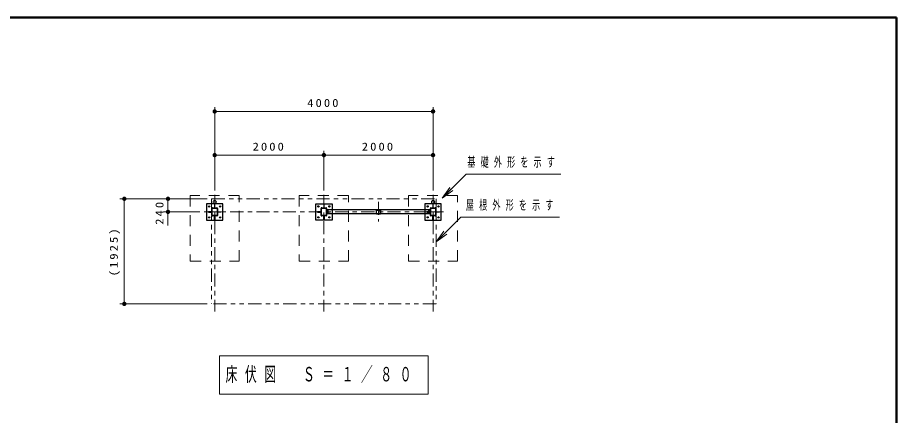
# Model space of a CAD drawing. Units: millimetres on the paper, scale 1:80. Extents: x -385 to 145, y 0 to 323.
# Drawn here: x -201.2 to 0, y 175.9 to 267 of the extents above; entities that cross this region are included whole.
import ezdxf

# ---------------------------------------------------------------- set-up
doc = ezdxf.new("R2010")
doc.units = ezdxf.units.MM
for name, pattern in [('USER1', [4.5, 2.5, -2]), ('USER2', [6, 3, -1, 1, -1]), ('USER3', [8, 3, -1, 1, -1, 1, -1])]:
    doc.linetypes.add(name, pattern=pattern)
doc.layers.add('LY_1', color=7, linetype='Continuous', lineweight=25)
doc.layers.add('LY_2', color=7, linetype='Continuous', lineweight=13)
doc.styles.add('ＭＳ ゴシック', font='')
doc.styles.get('ＭＳ ゴシック').set_extended_font_data('MS Gothic')

# ---------------------------------------------------------------- blocks, each defined once
blk = doc.blocks.new('filled_dot')
at = {"color": 0, "linetype": 'Continuous', "lineweight": -2, "const_width": 1.25}
blk.add_lwpolyline([(-0.625, 0, 1), (0.625, 0, 1)], format="xyb", close=True, dxfattribs=at)

msp = doc.modelspace()

# ---------------------------------------------------------------- linework, layer by layer
at = {"layer": 'LY_1', "lineweight": 13}
for p, q in [((-156.089, 227.398), (-156.089, 246.506)), ((-156.089, 245.506), (-106.089, 245.506)), ((-106.089, 227.398), (-106.089, 246.506)), ((-156.089, 227.398), (-156.089, 236.506)), ((-156.089, 235.506), (-131.089, 235.506)), ((-131.089, 227.398), (-131.089, 236.506)), ((-131.089, 235.506), (-106.089, 235.506)), ((-106.089, 227.398), (-106.089, 236.506)), ((-104.041, 225.633), (-102.273, 228.108)), ((-104.041, 225.633), (-101.92, 227.754)), ((-101.566, 227.4), (-104.041, 225.633)), ((-164.032, 225.506), (-177.782, 225.506)), ((-176.782, 201.438), (-176.782, 225.506)), ((-157.782, 225.506), (-167.782, 225.506)), ((-166.782, 219.405), (-166.782, 225.506)), ((-159.524, 222.508), (-167.782, 222.508)), ((-105.395, 215.638), (-103.627, 218.113)), ((-105.395, 215.638), (-103.274, 217.759)), ((-102.92, 217.406), (-105.395, 215.638)), ((-157.782, 201.438), (-177.782, 201.438)), ((-154.989, 189.554), (-154.989, 180.754)), ((-107.189, 189.554), (-154.989, 189.554)), ((-107.189, 180.754), (-107.189, 189.554)), ((-154.989, 180.754), (-107.189, 180.754))]:
    msp.add_line(p, q, dxfattribs=at)
at = {"layer": 'LY_1', "color": 94, "linetype": 'USER1', "lineweight": 13}
for p, q in [((-150.464, 226.258), (-161.714, 226.258)), ((-161.714, 226.258), (-161.714, 211.258)), ((-150.464, 211.258), (-150.464, 226.258)), ((-125.464, 226.258), (-136.714, 226.258)), ((-136.714, 226.258), (-136.714, 211.258)), ((-125.464, 211.258), (-125.464, 226.258)), ((-100.464, 226.258), (-111.714, 226.258)), ((-111.714, 226.258), (-111.714, 211.258)), ((-100.464, 211.258), (-100.464, 226.258)), ((-161.714, 211.258), (-150.464, 211.258)), ((-136.714, 211.258), (-125.464, 211.258)), ((-111.714, 211.258), (-100.464, 211.258))]:
    msp.add_line(p, q, dxfattribs=at)
at = {"layer": 'LY_1', "color": 4, "linetype": 'USER3', "lineweight": 13}
for p, q in [((-156.782, 225.506), (-105.395, 225.506)), ((-156.782, 225.506), (-156.782, 201.438)), ((-105.395, 225.506), (-105.395, 201.438)), ((-105.395, 201.438), (-156.782, 201.438))]:
    msp.add_line(p, q, dxfattribs=at)
at = {"layer": 'LY_1', "color": 2, "linetype": 'USER2', "lineweight": 13}
for p, q in [((-156.089, 226.398), (-156.089, 199.698)), ((-131.089, 226.398), (-131.089, 199.698)), ((-106.089, 226.398), (-106.089, 199.698)), ((-118.589, 224.804), (-118.589, 220.3))]:
    msp.add_line(p, q, dxfattribs=at)
at = {"layer": 'LY_1'}
for p, q in [((-157.964, 224.383), (-157.964, 220.633)), ((-154.214, 224.383), (-157.964, 224.383)), ((-156.051, 224.258), (-156.126, 224.258)), ((-156.126, 224.258), (-156.126, 223.445)), ((-156.051, 223.445), (-156.051, 224.258)), ((-154.214, 220.633), (-154.214, 224.383)), ((-132.964, 220.633), (-132.964, 224.383)), ((-132.964, 224.383), (-129.214, 224.383)), ((-131.051, 224.258), (-131.126, 224.258)), ((-131.126, 224.258), (-131.126, 223.445)), ((-131.051, 223.445), (-131.051, 224.258)), ((-129.214, 224.383), (-129.214, 220.633)), ((-107.964, 224.383), (-107.964, 220.633)), ((-104.214, 224.383), (-107.964, 224.383)), ((-106.126, 224.258), (-106.126, 223.445)), ((-106.051, 224.258), (-106.126, 224.258)), ((-106.051, 223.445), (-106.051, 224.258)), ((-104.214, 220.633), (-104.214, 224.383)), ((-157.526, 222.545), (-157.526, 222.47)), ((-156.714, 222.545), (-157.526, 222.545)), ((-157.526, 222.47), (-156.714, 222.47)), ((-156.126, 220.758), (-156.126, 221.57)), ((-156.051, 221.57), (-156.051, 220.758)), ((-155.464, 222.545), (-154.651, 222.545)), ((-154.651, 222.47), (-155.464, 222.47)), ((-154.651, 222.545), (-154.651, 222.47)), ((-132.526, 222.545), (-132.526, 222.47)), ((-131.714, 222.545), (-132.526, 222.545)), ((-132.526, 222.47), (-131.714, 222.47)), ((-131.126, 220.758), (-131.126, 221.57)), ((-131.051, 221.57), (-131.051, 220.758)), ((-106.714, 222.976), (-130.464, 222.976)), ((-130.464, 222.545), (-129.651, 222.545)), ((-129.651, 222.47), (-130.464, 222.47)), ((-106.714, 222.039), (-130.464, 222.039)), ((-129.651, 222.545), (-129.651, 222.47)), ((-106.714, 222.545), (-107.526, 222.545)), ((-107.526, 222.545), (-107.526, 222.47)), ((-107.526, 222.47), (-106.714, 222.47)), ((-106.126, 220.758), (-106.126, 221.57)), ((-106.051, 221.57), (-106.051, 220.758)), ((-105.464, 222.545), (-104.651, 222.545)), ((-104.651, 222.47), (-105.464, 222.47)), ((-104.651, 222.545), (-104.651, 222.47)), ((-157.964, 220.633), (-154.214, 220.633)), ((-156.051, 220.758), (-156.126, 220.758)), ((-129.214, 220.633), (-132.964, 220.633)), ((-131.051, 220.758), (-131.126, 220.758)), ((-107.964, 220.633), (-104.214, 220.633)), ((-106.051, 220.758), (-106.126, 220.758))]:
    msp.add_line(p, q, dxfattribs=at)
at = {"layer": 'LY_1', "color": 3}
for p, q in [((-156.589, 223.445), (-155.589, 223.445)), ((-156.589, 223.37), (-155.589, 223.37)), ((-131.589, 223.445), (-130.589, 223.445)), ((-131.589, 223.37), (-130.589, 223.37)), ((-106.589, 223.445), (-105.589, 223.445)), ((-106.589, 223.37), (-105.589, 223.37)), ((-156.714, 221.695), (-156.714, 223.32)), ((-156.639, 221.695), (-156.639, 223.32)), ((-155.589, 221.645), (-156.589, 221.645)), ((-155.589, 221.57), (-156.589, 221.57)), ((-155.539, 223.32), (-155.539, 221.695)), ((-155.464, 223.32), (-155.464, 221.695)), ((-131.714, 221.695), (-131.714, 223.32)), ((-131.639, 221.695), (-131.639, 223.32)), ((-130.589, 221.645), (-131.589, 221.645)), ((-130.589, 221.57), (-131.589, 221.57)), ((-130.539, 223.32), (-130.539, 221.695)), ((-130.464, 223.32), (-130.464, 221.695)), ((-130.464, 222.803), (-130.464, 222.213)), ((-130.424, 222.213), (-130.424, 222.803)), ((-130.169, 222.883), (-130.384, 222.883)), ((-130.169, 222.843), (-130.384, 222.843)), ((-130.169, 222.173), (-130.384, 222.173)), ((-130.384, 222.133), (-130.169, 222.133)), ((-130.129, 222.213), (-130.129, 222.803)), ((-130.089, 222.213), (-130.089, 222.803)), ((-119.057, 222.119), (-119.057, 222.896)), ((-119.017, 222.119), (-119.017, 222.896)), ((-118.977, 222.976), (-118.2, 222.976)), ((-118.977, 222.936), (-118.2, 222.936)), ((-118.977, 222.079), (-118.2, 222.079)), ((-118.2, 222.039), (-118.977, 222.039)), ((-118.16, 222.119), (-118.16, 222.896)), ((-118.12, 222.896), (-118.12, 222.119)), ((-107.089, 222.213), (-107.089, 222.803)), ((-107.049, 222.213), (-107.049, 222.803)), ((-107.009, 222.883), (-106.794, 222.883)), ((-107.009, 222.843), (-106.794, 222.843)), ((-107.009, 222.173), (-106.794, 222.173)), ((-106.794, 222.133), (-107.009, 222.133)), ((-106.754, 222.213), (-106.754, 222.803)), ((-106.714, 221.695), (-106.714, 223.32)), ((-106.714, 222.803), (-106.714, 222.213)), ((-106.639, 221.695), (-106.639, 223.32)), ((-105.589, 221.645), (-106.589, 221.645)), ((-105.589, 221.57), (-106.589, 221.57)), ((-105.539, 223.32), (-105.539, 221.695)), ((-105.464, 223.32), (-105.464, 221.695))]:
    msp.add_line(p, q, dxfattribs=at)
at = {"layer": 'LY_1', "linetype": 'USER2', "lineweight": 13}
msp.add_line((-158.524, 222.508), (-103.698, 222.508), dxfattribs=at)
at = {"layer": 'LY_1', "lineweight": 13}
for points in [[(-104.041, 225.633), (-98.518, 231.156), (-76.816, 231.156)], [(-105.395, 215.638), (-99.716, 221.317), (-77.15, 221.317)]]:
    msp.add_lwpolyline(points, dxfattribs=at)
at = {"layer": 'LY_1'}
for centre in [(-157.339, 223.758), (-154.839, 223.758), (-132.339, 223.758), (-129.839, 223.758), (-107.339, 223.758), (-104.839, 223.758), (-157.339, 221.258), (-154.839, 221.258), (-132.339, 221.258), (-129.839, 221.258), (-107.339, 221.258), (-104.839, 221.258)]:
    msp.add_circle(centre, 0.138, dxfattribs=at)
at = {"layer": 'LY_1', "color": 190, "linetype": 'USER3', "lineweight": 13}
for centre, radius in [((-156.089, 224.758), 0.378), ((-156.089, 224.758), 0.359), ((-106.089, 224.758), 0.378), ((-106.089, 224.758), 0.359)]:
    msp.add_circle(centre, radius, dxfattribs=at)
at = {"layer": 'LY_1', "color": 3}
for centre, radius, start, end in [((-156.589, 223.32), 0.125, 90, 180), ((-156.589, 223.32), 0.05, 90, 180), ((-155.589, 223.32), 0.125, 0, 90), ((-155.589, 223.32), 0.05, 0, 90), ((-131.589, 223.32), 0.125, 90, 180), ((-131.589, 223.32), 0.05, 90, 180), ((-130.589, 223.32), 0.125, 0, 90), ((-130.589, 223.32), 0.05, 0, 90), ((-106.589, 223.32), 0.125, 90, 180), ((-106.589, 223.32), 0.05, 90, 180), ((-105.589, 223.32), 0.125, 0, 90), ((-105.589, 223.32), 0.05, 0, 90), ((-156.589, 221.695), 0.125, 180, 270), ((-156.589, 221.695), 0.05, 180, 270), ((-155.589, 221.695), 0.05, 270, 0), ((-155.589, 221.695), 0.125, 270, 0), ((-131.589, 221.695), 0.125, 180, 270), ((-131.589, 221.695), 0.05, 180, 270), ((-130.589, 221.695), 0.05, 270, 0), ((-130.589, 221.695), 0.125, 270, 0), ((-130.384, 222.803), 0.08, 90, 180), ((-130.384, 222.213), 0.08, 180, 270), ((-130.384, 222.803), 0.04, 90, 180), ((-130.384, 222.213), 0.04, 180, 270), ((-130.169, 222.803), 0.08, 0, 90), ((-130.169, 222.803), 0.04, 0, 90), ((-130.169, 222.213), 0.08, 270, 0), ((-130.169, 222.213), 0.04, 270, 0), ((-118.977, 222.896), 0.08, 90, 180), ((-118.977, 222.119), 0.08, 180, 270), ((-118.977, 222.896), 0.04, 90, 180), ((-118.977, 222.119), 0.04, 180, 270), ((-118.2, 222.896), 0.08, 0, 90), ((-118.2, 222.896), 0.04, 0, 90), ((-118.2, 222.119), 0.08, 270, 0), ((-118.2, 222.119), 0.04, 270, 0), ((-107.009, 222.803), 0.08, 90, 180), ((-107.009, 222.213), 0.08, 180, 270), ((-107.009, 222.803), 0.04, 90, 180), ((-107.009, 222.213), 0.04, 180, 270), ((-106.794, 222.803), 0.08, 0, 90), ((-106.794, 222.803), 0.04, 0, 90), ((-106.794, 222.213), 0.08, 270, 0), ((-106.794, 222.213), 0.04, 270, 0), ((-106.589, 221.695), 0.125, 180, 270), ((-106.589, 221.695), 0.05, 180, 270), ((-105.589, 221.695), 0.05, 270, 0), ((-105.589, 221.695), 0.125, 270, 0)]:
    msp.add_arc(centre, radius, start, end, dxfattribs=at)
at = {"layer": 'LY_2', "lineweight": 50}
for p, q in [((0, 267), (-385, 267)), ((0, 0), (0, 267))]:
    msp.add_line(p, q, dxfattribs=at)

# ---------------------------------------------------------------- block references
at = {"layer": 'LY_1', "lineweight": 13, "xscale": 0.4, "yscale": 0.4}
for p in [(-156.089, 245.506), (-156.089, 235.506), (-131.089, 235.506)]:
    msp.add_blockref('filled_dot', p, dxfattribs=at)
for p, rotation in [((-106.089, 245.506), 180), ((-131.089, 235.506), 180), ((-106.089, 235.506), 180), ((-176.782, 225.506), 270), ((-166.782, 225.506), 270), ((-166.782, 222.508), 90), ((-176.782, 201.438), 90)]:
    msp.add_blockref('filled_dot', p, dxfattribs=dict(at, rotation=rotation))

# ---------------------------------------------------------------- texts
at = {"layer": 'LY_1', "style": 'ＭＳ ゴシック'}
for s, insert, char_height, attachment_point in [('\\T1.33;\\W1.15;4000', (-131.089, 246.506), 1.833, 8), ('\\T1.33;\\W1.15;2000', (-143.589, 236.506), 1.833, 8), ('\\T1.33;\\W1.15;2000', (-118.589, 236.506), 1.833, 8), ('\\T1.64;\\W0.6;基礎外形を示す', (-98.233, 233.806), 2.199, 4), ('\\T1.64;\\W0.6;屋根外形を示す', (-98.566, 223.967), 2.199, 4), ('\\T1.64;\\W0.6;床伏図\u3000Ｓ＝１／８０', (-153.589, 185.154), 3.299, 4)]:
    msp.add_mtext(s, dxfattribs=dict(at, insert=insert, char_height=char_height, attachment_point=attachment_point))
at = {"layer": 'LY_1', "char_height": 1.833, "attachment_point": 8, "rotation": 90, "style": 'ＭＳ ゴシック'}
for s, insert in [('\\T1.33;\\W1.15;240', (-167.782, 222.416)), ('\\T1.33;\\W1.15;(1925)', (-177.782, 213.472))]:
    msp.add_mtext(s, dxfattribs=dict(at, insert=insert))

doc.saveas('drawing.dxf')
